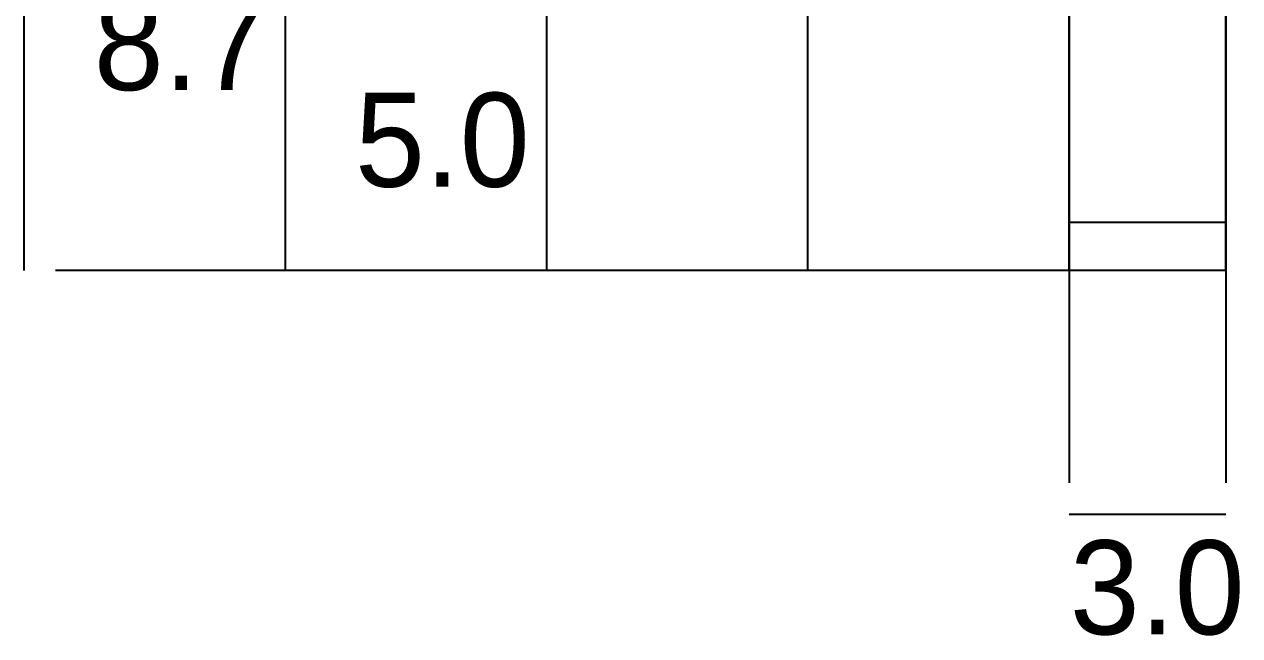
# Model space of a CAD drawing. Header units: metres. Extents: x 0 to 420, y 0 to 297.
# Drawn here: x 150.5 to 173.77, y 72.51 to 84.21 of the extents above; entities that cross this region are included whole.
import ezdxf

# ---------------------------------------------------------------- set-up
doc = ezdxf.new("R2010")
doc.units = ezdxf.units.M
doc.header["$LTSCALE"] = 0.5
doc.layers.add('DIMENSIONS', color=2, linetype='Continuous')
doc.layers.add('GEOMETRY', color=7, linetype='Continuous')

msp = doc.modelspace()

# ---------------------------------------------------------------- linework, layer by layer
at = {"layer": 'DIMENSIONS', "color": 2}
for p, q in [((165.5, 79.5), (165.5, 101.5)), ((150.5, 79.5), (150.5, 95.1)), ((155.5, 79.5), (155.5, 88.2)), ((160.5, 79.5), (160.5, 84.5)), ((170.5, 79.5), (151.1, 79.5)), ((170.5, 79.5), (156.1, 79.5)), ((170.5, 79.5), (161.1, 79.5)), ((170.5, 79.5), (166.1, 79.5)), ((170.5, 79.5), (170.5, 75.433)), ((173.5, 79.5), (173.5, 75.433)), ((170.5, 74.833), (173.5, 74.833))]:
    msp.add_line(p, q, dxfattribs=at)
at = {"layer": 'GEOMETRY'}
for p, q in [((170.5, 85.917), (170.5, 80.418)), ((170.5, 80.418), (170.5, 85.917)), ((173.5, 85.917), (173.5, 80.418)), ((173.5, 80.418), (173.5, 85.917)), ((170.5, 80.418), (170.5, 80.391)), ((170.5, 80.391), (170.5, 80.418)), ((173.5, 80.418), (170.5, 80.418)), ((173.5, 80.418), (170.5, 80.418)), ((170.5, 80.391), (170.5, 80.364)), ((170.5, 80.364), (170.5, 80.391)), ((170.5, 80.364), (170.5, 80.336)), ((170.5, 80.336), (170.5, 80.364)), ((170.5, 80.336), (170.5, 80.309)), ((170.5, 80.309), (170.5, 80.336)), ((170.5, 80.309), (170.5, 80.282)), ((170.5, 80.282), (170.5, 80.309)), ((170.5, 80.282), (170.5, 80.257)), ((170.5, 80.257), (170.5, 80.282)), ((173.5, 80.418), (173.5, 80.391)), ((173.5, 80.391), (173.5, 80.418)), ((173.5, 80.391), (173.5, 80.364)), ((173.5, 80.364), (173.5, 80.391)), ((173.5, 80.364), (173.5, 80.336)), ((173.5, 80.336), (173.5, 80.364)), ((173.5, 80.336), (173.5, 80.309)), ((173.5, 80.309), (173.5, 80.336)), ((173.5, 80.309), (173.5, 80.282)), ((173.5, 80.282), (173.5, 80.309)), ((173.5, 80.282), (173.5, 80.257)), ((173.5, 80.257), (173.5, 80.282)), ((170.5, 80.257), (170.5, 80.232)), ((170.5, 80.232), (170.5, 80.257)), ((170.5, 80.232), (170.5, 80.206)), ((170.5, 80.206), (170.5, 80.232)), ((170.5, 80.206), (170.5, 80.181)), ((170.5, 80.181), (170.5, 80.206)), ((170.5, 80.181), (170.5, 80.157)), ((170.5, 80.157), (170.5, 80.181)), ((170.5, 80.157), (170.5, 80.134)), ((170.5, 80.134), (170.5, 80.157)), ((170.5, 80.134), (170.5, 80.11)), ((170.5, 80.11), (170.5, 80.134)), ((170.5, 80.11), (170.5, 80.087)), ((170.5, 80.087), (170.5, 80.11)), ((170.5, 80.087), (170.5, 80.064)), ((170.5, 80.064), (170.5, 80.087)), ((170.5, 80.064), (170.5, 80.042)), ((170.5, 80.042), (170.5, 80.064)), ((170.5, 80.042), (170.5, 80.021)), ((170.5, 80.021), (170.5, 80.042)), ((173.5, 80.257), (173.5, 80.232)), ((173.5, 80.232), (173.5, 80.257)), ((173.5, 80.232), (173.5, 80.206)), ((173.5, 80.206), (173.5, 80.232)), ((173.5, 80.206), (173.5, 80.181)), ((173.5, 80.181), (173.5, 80.206)), ((173.5, 80.181), (173.5, 80.157)), ((173.5, 80.157), (173.5, 80.181)), ((173.5, 80.157), (173.5, 80.134)), ((173.5, 80.134), (173.5, 80.157)), ((173.5, 80.134), (173.5, 80.11)), ((173.5, 80.11), (173.5, 80.134)), ((173.5, 80.11), (173.5, 80.087)), ((173.5, 80.087), (173.5, 80.11)), ((173.5, 80.087), (173.5, 80.064)), ((173.5, 80.064), (173.5, 80.087)), ((173.5, 80.064), (173.5, 80.042)), ((173.5, 80.042), (173.5, 80.064)), ((173.5, 80.042), (173.5, 80.021)), ((173.5, 80.021), (173.5, 80.042)), ((170.5, 80.021), (170.5, 79.999)), ((170.5, 79.999), (170.5, 80.021)), ((170.5, 79.999), (170.5, 79.978)), ((170.5, 79.978), (170.5, 79.999)), ((170.5, 79.978), (170.5, 79.958)), ((170.5, 79.958), (170.5, 79.978)), ((170.5, 79.958), (170.5, 79.938)), ((170.5, 79.938), (170.5, 79.958)), ((170.5, 79.938), (170.5, 79.919)), ((170.5, 79.919), (170.5, 79.938)), ((170.5, 79.919), (170.5, 79.899)), ((170.5, 79.899), (170.5, 79.919)), ((170.5, 79.899), (170.5, 79.88)), ((170.5, 79.88), (170.5, 79.899)), ((170.5, 79.88), (170.5, 79.863)), ((170.5, 79.863), (170.5, 79.88)), ((170.5, 79.863), (170.5, 79.845)), ((170.5, 79.845), (170.5, 79.863)), ((170.5, 79.845), (170.5, 79.828)), ((170.5, 79.828), (170.5, 79.845)), ((170.5, 79.828), (170.5, 79.81)), ((170.5, 79.81), (170.5, 79.828)), ((170.5, 79.81), (170.5, 79.794)), ((170.5, 79.794), (170.5, 79.81)), ((173.5, 80.021), (173.5, 79.999)), ((173.5, 79.999), (173.5, 80.021)), ((173.5, 79.999), (173.5, 79.978)), ((173.5, 79.978), (173.5, 79.999)), ((173.5, 79.978), (173.5, 79.958)), ((173.5, 79.958), (173.5, 79.978)), ((173.5, 79.958), (173.5, 79.938)), ((173.5, 79.938), (173.5, 79.958)), ((173.5, 79.938), (173.5, 79.919)), ((173.5, 79.919), (173.5, 79.938)), ((173.5, 79.919), (173.5, 79.899)), ((173.5, 79.899), (173.5, 79.919)), ((173.5, 79.899), (173.5, 79.88)), ((173.5, 79.88), (173.5, 79.899)), ((173.5, 79.88), (173.5, 79.863)), ((173.5, 79.863), (173.5, 79.88)), ((173.5, 79.863), (173.5, 79.845)), ((173.5, 79.845), (173.5, 79.863)), ((173.5, 79.845), (173.5, 79.828)), ((173.5, 79.828), (173.5, 79.845)), ((173.5, 79.828), (173.5, 79.81)), ((173.5, 79.81), (173.5, 79.828)), ((173.5, 79.81), (173.5, 79.794)), ((173.5, 79.794), (173.5, 79.81)), ((170.5, 79.794), (170.5, 79.778)), ((170.5, 79.778), (170.5, 79.794)), ((170.5, 79.778), (170.5, 79.763)), ((170.5, 79.763), (170.5, 79.778)), ((170.5, 79.763), (170.5, 79.747)), ((170.5, 79.747), (170.5, 79.763)), ((170.5, 79.747), (170.5, 79.732)), ((170.5, 79.732), (170.5, 79.747)), ((170.5, 79.732), (170.5, 79.719)), ((170.5, 79.719), (170.5, 79.732)), ((170.5, 79.719), (170.5, 79.705)), ((170.5, 79.705), (170.5, 79.719)), ((170.5, 79.705), (170.5, 79.692)), ((170.5, 79.692), (170.5, 79.705)), ((170.5, 79.692), (170.5, 79.678)), ((170.5, 79.678), (170.5, 79.692)), ((170.5, 79.678), (170.5, 79.666)), ((170.5, 79.666), (170.5, 79.678)), ((170.5, 79.666), (170.5, 79.654)), ((170.5, 79.654), (170.5, 79.666)), ((170.5, 79.654), (170.5, 79.643)), ((170.5, 79.643), (170.5, 79.654)), ((170.5, 79.643), (170.5, 79.632)), ((170.5, 79.632), (170.5, 79.643)), ((170.5, 79.632), (170.5, 79.62)), ((170.5, 79.62), (170.5, 79.632)), ((170.5, 79.62), (170.5, 79.611)), ((170.5, 79.611), (170.5, 79.62)), ((170.5, 79.611), (170.5, 79.601)), ((170.5, 79.601), (170.5, 79.611)), ((170.5, 79.601), (170.5, 79.592)), ((170.5, 79.592), (170.5, 79.601)), ((170.5, 79.592), (170.5, 79.583)), ((170.5, 79.583), (170.5, 79.592)), ((170.5, 79.583), (170.5, 79.574)), ((170.5, 79.574), (170.5, 79.583)), ((170.5, 79.574), (170.5, 79.567)), ((170.5, 79.567), (170.5, 79.574)), ((173.5, 79.794), (173.5, 79.778)), ((173.5, 79.778), (173.5, 79.794)), ((173.5, 79.778), (173.5, 79.763)), ((173.5, 79.763), (173.5, 79.778)), ((173.5, 79.763), (173.5, 79.747)), ((173.5, 79.747), (173.5, 79.763)), ((173.5, 79.747), (173.5, 79.732)), ((173.5, 79.732), (173.5, 79.747)), ((173.5, 79.732), (173.5, 79.719)), ((173.5, 79.719), (173.5, 79.732)), ((173.5, 79.719), (173.5, 79.705)), ((173.5, 79.705), (173.5, 79.719)), ((173.5, 79.705), (173.5, 79.692)), ((173.5, 79.692), (173.5, 79.705)), ((173.5, 79.692), (173.5, 79.678)), ((173.5, 79.678), (173.5, 79.692)), ((173.5, 79.678), (173.5, 79.666)), ((173.5, 79.666), (173.5, 79.678)), ((173.5, 79.666), (173.5, 79.654)), ((173.5, 79.654), (173.5, 79.666)), ((173.5, 79.654), (173.5, 79.643)), ((173.5, 79.643), (173.5, 79.654)), ((173.5, 79.643), (173.5, 79.632)), ((173.5, 79.632), (173.5, 79.643)), ((173.5, 79.632), (173.5, 79.62)), ((173.5, 79.62), (173.5, 79.632)), ((173.5, 79.62), (173.5, 79.611)), ((173.5, 79.611), (173.5, 79.62)), ((173.5, 79.611), (173.5, 79.601)), ((173.5, 79.601), (173.5, 79.611)), ((173.5, 79.601), (173.5, 79.592)), ((173.5, 79.592), (173.5, 79.601)), ((173.5, 79.592), (173.5, 79.583)), ((173.5, 79.583), (173.5, 79.592)), ((173.5, 79.583), (173.5, 79.574)), ((173.5, 79.574), (173.5, 79.583)), ((173.5, 79.574), (173.5, 79.567)), ((173.5, 79.567), (173.5, 79.574)), ((170.5, 79.567), (170.5, 79.559)), ((170.5, 79.559), (170.5, 79.567)), ((170.5, 79.559), (170.5, 79.552)), ((170.5, 79.552), (170.5, 79.559)), ((170.5, 79.552), (170.5, 79.545)), ((170.5, 79.545), (170.5, 79.552)), ((170.5, 79.545), (170.5, 79.539)), ((170.5, 79.539), (170.5, 79.545)), ((170.5, 79.539), (170.5, 79.534)), ((170.5, 79.534), (170.5, 79.539)), ((170.5, 79.534), (170.5, 79.529)), ((170.5, 79.529), (170.5, 79.534)), ((170.5, 79.529), (170.5, 79.523)), ((170.5, 79.523), (170.5, 79.529)), ((170.5, 79.523), (170.5, 79.519)), ((170.5, 79.519), (170.5, 79.523)), ((170.5, 79.519), (170.5, 79.515)), ((170.5, 79.515), (170.5, 79.519)), ((170.5, 79.515), (170.5, 79.512)), ((170.5, 79.512), (170.5, 79.515)), ((170.5, 79.512), (170.5, 79.509)), ((170.5, 79.509), (170.5, 79.512)), ((170.5, 79.509), (170.5, 79.506)), ((170.5, 79.506), (170.5, 79.509)), ((170.5, 79.506), (170.5, 79.504)), ((170.5, 79.504), (170.5, 79.506)), ((170.5, 79.504), (170.5, 79.503)), ((170.5, 79.503), (170.5, 79.504)), ((170.5, 79.503), (170.5, 79.502)), ((170.5, 79.502), (170.5, 79.503)), ((170.5, 79.502), (170.5, 79.501)), ((170.5, 79.501), (170.5, 79.502)), ((170.5, 79.501), (170.5, 79.5)), ((170.5, 79.5), (170.5, 79.501)), ((173.5, 79.5), (170.5, 79.5)), ((173.5, 79.567), (173.5, 79.559)), ((173.5, 79.559), (173.5, 79.567)), ((173.5, 79.559), (173.5, 79.552)), ((173.5, 79.552), (173.5, 79.559)), ((173.5, 79.552), (173.5, 79.545)), ((173.5, 79.545), (173.5, 79.552)), ((173.5, 79.545), (173.5, 79.539)), ((173.5, 79.539), (173.5, 79.545)), ((173.5, 79.539), (173.5, 79.534)), ((173.5, 79.534), (173.5, 79.539)), ((173.5, 79.534), (173.5, 79.529)), ((173.5, 79.529), (173.5, 79.534)), ((173.5, 79.529), (173.5, 79.523)), ((173.5, 79.523), (173.5, 79.529)), ((173.5, 79.523), (173.5, 79.519)), ((173.5, 79.519), (173.5, 79.523)), ((173.5, 79.519), (173.5, 79.515)), ((173.5, 79.515), (173.5, 79.519)), ((173.5, 79.515), (173.5, 79.512)), ((173.5, 79.512), (173.5, 79.515)), ((173.5, 79.512), (173.5, 79.509)), ((173.5, 79.509), (173.5, 79.512)), ((173.5, 79.509), (173.5, 79.506)), ((173.5, 79.506), (173.5, 79.509)), ((173.5, 79.506), (173.5, 79.504)), ((173.5, 79.504), (173.5, 79.506)), ((173.5, 79.504), (173.5, 79.503)), ((173.5, 79.503), (173.5, 79.504)), ((173.5, 79.503), (173.5, 79.502)), ((173.5, 79.502), (173.5, 79.503)), ((173.5, 79.502), (173.5, 79.501)), ((173.5, 79.501), (173.5, 79.502)), ((173.5, 79.501), (173.5, 79.5)), ((173.5, 79.5), (173.5, 79.501))]:
    msp.add_line(p, q, dxfattribs=at)

# ---------------------------------------------------------------- texts
at = {"layer": 'DIMENSIONS', "color": 7}
for s, p in [('8.7', (151.83, 82.95)), ('5.0', (156.83, 81.1)), ('3.0', (170.515, 72.533))]:
    msp.add_text(s, height=1.8, dxfattribs=at).set_placement(p)

doc.saveas('drawing.dxf')
